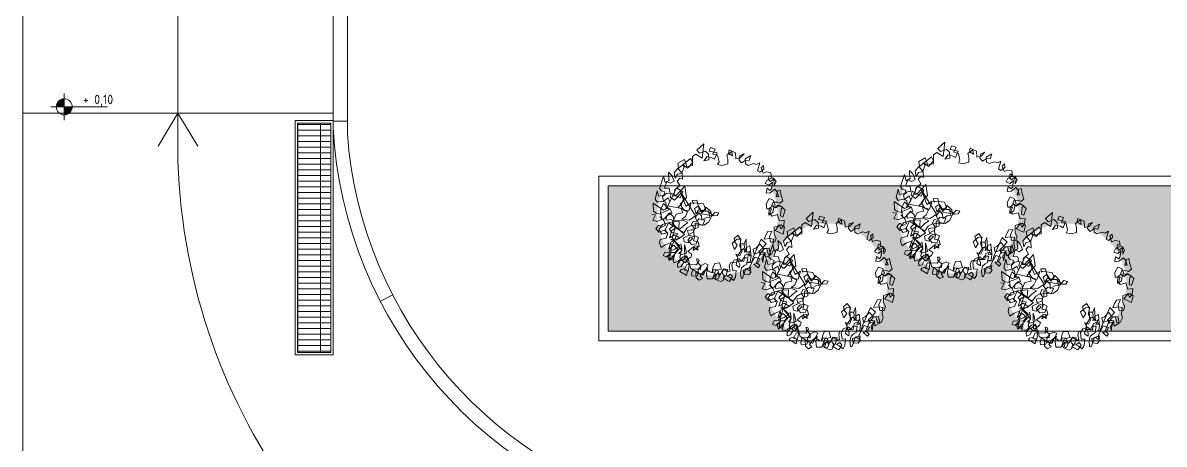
# Model space of a CAD drawing. Header units: millimetres. Extents: x 8265 to 78888, y 1905 to 34251.
# Drawn here: x 39118 to 41515, y 28489 to 29374 of the extents above; entities that cross this region are included whole.
import ezdxf
from ezdxf.enums import TextEntityAlignment as Align

# ---------------------------------------------------------------- set-up
doc = ezdxf.new("R2010")
doc.units = ezdxf.units.MM
for name, color, linetype, lineweight in [('420_MURATURE_001-AM_0', 4, 'Continuous', 0), ('440_SIMBOLI_001-AM_0', 31, 'Continuous', 0), ('443_GRIGLIE_AERAZIONE_001-AM_0', 6, 'Continuous', 0), ('445_QUOTE_ALTIMETRICHE_001-AM_0', 2, 'Continuous', 0), ('448_RAMPE_SCALE_ASCENS_001-AM_0', 216, 'Continuous', 0), ('475_VERDE_001-AM_0', 96, 'Continuous', 0), ('478_PIANTUMAZIONI_001-AM_0', 92, 'Continuous', 0)]:
    doc.layers.add(name, color=color, linetype=linetype, lineweight=lineweight)
doc.styles.get("Standard").update_dxf_attribs({"font": 'isocp.shx'})

# ---------------------------------------------------------------- blocks, each defined once
blk = doc.blocks.new('LCSHDP12')
at = {"color": 0}
blk.add_lwpolyline([(0.2051, -0.4469), (0.1975, -0.4192), (0.2429, -0.4217), (0.2378, -0.389), (0.2051, -0.3588), (0.195, -0.3865), (0.2101, -0.3462), (0.2353, -0.321), (0.2605, -0.3386), (0.2555, -0.3663), (0.2882, -0.3764), (0.3033, -0.3437), (0.2731, -0.3134), (0.2832, -0.2807), (0.321, -0.2782), (0.3487, -0.3134), (0.3739, -0.3059), (0.3991, -0.2807), (0.3663, -0.2606), (0.3386, -0.2329), (0.3562, -0.2178), (0.4041, -0.2002), (0.4469, -0.2178), (0.4469, -0.243), (0.4192, -0.243), (0.4041, -0.2027), (0.389, -0.175), (0.3587, -0.1649), (0.3436, -0.2052), (0.3865, -0.2278), (0.331, -0.2329), (0.3008, -0.2027), (0.2781, -0.1876), (0.2731, -0.2304), (0.3084, -0.2555), (0.2529, -0.2631), (0.2227, -0.243), (0.2101, -0.3084), (0.263, -0.3084), (0.2882, -0.2933), (0.3084, -0.3185), (0.2857, -0.3537), (0.2403, -0.3437), (0.2076, -0.3059), (0.1874, -0.2732), (0.1547, -0.2958), (0.1421, -0.3311), (0.1975, -0.3487), (0.2076, -0.3638), (0.1698, -0.389), (0.1496, -0.3688), (0.1194, -0.3411), (0.0967, -0.4016), (0.1446, -0.4016), (0.1774, -0.389), (0.1849, -0.4192), (0.1799, -0.4444), (0.127, -0.4721), (0.1421, -0.3814), (0.1245, -0.3638), (0.0816, -0.389), (0.0867, -0.4217), (0.1068, -0.4469), (0.0942, -0.4695), (0.0312, -0.4821), (0.064, -0.4569), (0.0413, -0.4242), (0.0161, -0.4267), (0.0187, -0.4544), (0.0086, -0.4746), (-0.0846, -0.4846), (-0.0468, -0.4544), (-0.0746, -0.4343), (-0.1098, -0.4544), (-0.1275, -0.4645), (-0.1149, -0.4318), (-0.0846, -0.399), (-0.0594, -0.4167), (-0.0594, -0.4469), (-0.0091, -0.4418), (-0.0217, -0.4091), (0.0086, -0.389), (0.0237, -0.4141), (0.0564, -0.4267), (0.0816, -0.4091), (0.0438, -0.3865), (0.0665, -0.3638), (0.1018, -0.3663), (0.1245, -0.3713), (0.1119, -0.3411), (0.1345, -0.316), (0.1723, -0.3437), (0.2, -0.3336), (0.1774, -0.2958), (0.2076, -0.2656), (0.2504, -0.2832), (0.2655, -0.2555), (0.2555, -0.2153), (0.4016, -0.2153), (0.3688, -0.1851), (0.331, -0.1624), (0.3159, -0.2127), (0.3159, -0.2404), (0.2882, -0.1926), (0.2403, -0.1649), (0.2051, -0.2807), (0.1925, -0.2832), (0.1698, -0.2404), (0.2126, -0.2253), (0.2252, -0.2153), (0.1849, -0.2002), (0.1496, -0.18), (0.1496, -0.2153), (0.1774, -0.2832), (0.1295, -0.2832), (0.1018, -0.2455), (0.0766, -0.2656), (0.0993, -0.3638), (-0.0468, -0.3613), (-0.0393, -0.3059), (0.0086, -0.3059), (0.0035, -0.3814), (0.0338, -0.3764), (0.0413, -0.3386), (-0.0292, -0.3134), (-0.0065, -0.2807), (0.0464, -0.2782), (0.0766, -0.2908), (0.0766, -0.243), (0.0791, -0.2153), (0.1169, -0.2153), (0.1471, -0.2304), (0.1295, -0.1775), (0.0816, -0.1498), (-0.0317, -0.3235), (0.0464, -0.243), (0.0086, -0.2178), (0.069, -0.2102), (0.0791, -0.2455), (0.0514, -0.2883), (-0.0141, -0.2656), (-0.0846, -0.3109), (0.0086, -0.3411), (0.0161, -0.3537), (-0.0292, -0.3663), (-0.072, -0.3462), (-0.0947, -0.3789), (-0.1224, -0.3688), (-0.1224, -0.3487), (-0.1627, -0.3688), (-0.1426, -0.3965), (-0.1073, -0.399), (-0.1401, -0.4242), (-0.1829, -0.4141), (-0.1627, -0.3713), (-0.2106, -0.3739), (-0.2232, -0.394), (-0.2131, -0.3487), (-0.266, -0.3311), (-0.2862, -0.3588), (-0.2131, -0.394), (-0.1854, -0.4091), (-0.2156, -0.4293), (-0.261, -0.3965), (-0.2207, -0.3588), (-0.2459, -0.3235), (-0.3063, -0.3512), (-0.3315, -0.3361), (-0.324, -0.2807), (-0.4247, -0.3134), (-0.3618, -0.3411), (-0.3492, -0.3134), (-0.3819, -0.2807), (-0.3718, -0.2505), (-0.334, -0.2304), (-0.3114, -0.2606), (-0.3492, -0.253), (-0.3567, -0.2178), (-0.3542, -0.1951), (-0.4046, -0.1976), (-0.392, -0.2555), (-0.4197, -0.2581), (-0.4247, -0.2228), (-0.3844, -0.2228), (-0.392, -0.1876), (-0.3517, -0.1574), (-0.329, -0.1599), (-0.3366, -0.1246), (-0.3643, -0.0919), (-0.397, -0.107), (-0.4197, -0.1246), (-0.46, -0.102), (-0.4323, -0.0843), (-0.4348, -0.1196), (-0.4625, -0.1246), (-0.4625, -0.0743), (-0.4222, -0.0541), (-0.4424, -0.0264), (-0.4802, -0.0139), (-0.4575, -0.0365), (-0.4247, -0.029), (-0.4121, -0.0038), (-0.4449, 0.0164), (-0.4524, 0.0415), (-0.4902, 0.0365), (-0.4524, 0.0088), (-0.4197, 0.0264), (-0.4172, 0.0491), (-0.4449, 0.0793), (-0.4474, 0.1019), (-0.4701, 0.1196), (-0.4096, 0.1271), (-0.4071, 0.1473), (-0.4398, 0.1649), (-0.4625, 0.1523), (-0.4499, 0.1473), (-0.4424, 0.1422), (-0.4096, 0.1724), (-0.4298, 0.1926), (-0.4373, 0.2228), (-0.4096, 0.2404), (-0.4121, 0.2203), (-0.3869, 0.2253), (-0.3769, 0.248), (-0.4071, 0.2631), (-0.392, 0.2857), (-0.3618, 0.2857), (-0.4096, 0.2606), (-0.4021, 0.2429), (-0.3743, 0.2203), (-0.3466, 0.2178), (-0.3492, 0.2505), (-0.3794, 0.2631), (-0.3315, 0.2757), (-0.3164, 0.2731), (-0.3214, 0.2454), (-0.2862, 0.2555), (-0.3013, 0.2807), (-0.3391, 0.3008), (-0.329, 0.321), (-0.3013, 0.3487), (-0.2937, 0.331), (-0.3366, 0.326), (-0.3492, 0.3386), (-0.3164, 0.3613), (-0.2862, 0.3889), (-0.261, 0.3764), (-0.261, 0.3613), (-0.2484, 0.3285), (-0.2207, 0.331), (-0.2156, 0.3613), (-0.2408, 0.3764), (-0.2408, 0.4041), (-0.2308, 0.4343), (-0.1778, 0.4393), (-0.1778, 0.4192), (-0.2257, 0.4041), (-0.2433, 0.4091), (-0.2459, 0.3738), (-0.2131, 0.3487), (-0.1778, 0.3587), (-0.1476, 0.3386), (-0.193, 0.321), (-0.2106, 0.331), (-0.2333, 0.3512), (-0.261, 0.3235), (-0.2585, 0.2908), (-0.2131, 0.2882), (-0.1829, 0.3059), (-0.198, 0.3386), (-0.1602, 0.3411), (-0.1501, 0.3613), (-0.1778, 0.394), (-0.1426, 0.4267), (-0.1602, 0.4569), (-0.1199, 0.472), (-0.0922, 0.462), (-0.1149, 0.4418), (-0.0645, 0.4292), (-0.0645, 0.4695), (-0.0645, 0.4922), (-0.1149, 0.4821), (-0.1199, 0.4519), (-0.0998, 0.4292), (-0.0821, 0.4116), (-0.0343, 0.4343), (-0.0166, 0.4594), (0.0136, 0.462), (0.0287, 0.4343), (-0.0065, 0.4091), (-0.0494, 0.4091), (-0.0343, 0.3839), (0.001, 0.3814), (0.0287, 0.3814), (0.0061, 0.4166), (-0.0015, 0.4443), (0.0438, 0.4594), (0.0665, 0.4771), (0.1043, 0.4771), (0.1169, 0.4544), (0.0841, 0.4292), (0.0917, 0.399), (0.127, 0.3839), (0.1421, 0.4066), (0.1194, 0.4292), (0.1622, 0.4343), (0.1874, 0.4443), (0.1622, 0.4242), (0.1119, 0.4267), (0.1471, 0.4469), (0.1119, 0.472), (0.0716, 0.4418), (0.0892, 0.4116), (0.1345, 0.399), (0.2076, 0.4015), (0.2177, 0.4343), (0.2378, 0.4292), (0.2252, 0.3889), (0.2101, 0.4116), (0.1723, 0.4141), (0.1774, 0.3738), (0.2655, 0.3688), (0.2857, 0.394), (0.3134, 0.3889), (0.326, 0.3537), (0.2983, 0.3361), (0.2806, 0.3587), (0.2832, 0.3864), (0.258, 0.3789), (0.2832, 0.3487), (0.3058, 0.3537), (0.3562, 0.3562), (0.3587, 0.3462), (0.3235, 0.326), (0.2882, 0.3185), (0.2655, 0.3285), (0.2479, 0.3411), (0.2026, 0.3285), (0.2151, 0.3008), (0.2454, 0.2983), (0.2378, 0.3134), (0.195, 0.3008), (0.1748, 0.3185), (0.1799, 0.3436), (0.1925, 0.321), (0.1446, 0.3235), (0.1169, 0.3059), (0.1396, 0.2882), (0.1748, 0.2882), (0.1648, 0.3008), (0.1572, 0.2757), (0.1673, 0.2631), (0.2227, 0.2555), (0.2529, 0.2757), (0.2731, 0.2958), (0.2932, 0.3034), (0.2882, 0.2731), (0.258, 0.2656), (0.2429, 0.3008), (0.2353, 0.2731), (0.2605, 0.2454), (0.2958, 0.2429), (0.3361, 0.2681), (0.3235, 0.2908), (0.3688, 0.3059), (0.3965, 0.3034), (0.389, 0.2681), (0.389, 0.248), (0.3638, 0.2631), (0.3764, 0.2857), (0.4167, 0.2782), (0.4167, 0.2656), (0.4142, 0.2404), (0.4167, 0.2278), (0.3839, 0.2379), (0.3411, 0.2303), (0.3487, 0.2027), (0.3739, 0.1976), (0.389, 0.2127), (0.394, 0.2253), (0.4293, 0.2329), (0.4444, 0.2203), (0.4469, 0.1926), (0.4469, 0.175), (0.3965, 0.1724), (0.4116, 0.1951), (0.4368, 0.1951), (0.4419, 0.1699), (0.4444, 0.1573), (0.3865, 0.1523), (0.3663, 0.1775), (0.3587, 0.1875), (0.3235, 0.1548), (0.3411, 0.1246), (0.3764, 0.1271), (0.4066, 0.1347), (0.4091, 0.1674), (0.452, 0.1548), (0.4671, 0.1221), (0.4318, 0.0994), (0.3915, 0.0919), (0.4293, 0.0743), (0.4696, 0.0667), (0.4797, 0.0894), (0.5023, 0.0717), (0.4948, 0.044), (0.4595, 0.0264), (0.4595, 0.0466), (0.4545, 0.0818), (0.3713, 0.0868), (0.3713, 0.0617), (0.3965, 0.0415), (0.4343, 0.034), (0.4545, 0.044), (0.4771, 0.0466), (0.4973, 0.0113), (0.4822, 0.0012), (0.4469, -0.0038), (0.4293, 0.0264), (0.4242, 0.0491), (0.3991, 0.039), (0.389, 0.0063), (0.3663, -0.0113), (0.3613, 0.0038), (0.3688, 0.0113), (0.4066, 0.0063), (0.4343, -0.0592), (0.4771, -0.0592), (0.4746, -0.034), (0.5074, -0.0264), (0.5049, -0.0491), (0.5023, -0.0843), (0.4872, -0.0818), (0.4721, -0.0642), (0.4746, -0.029), (0.4318, -0.0416), (0.4116, -0.0617), (0.4268, -0.0869), (0.4646, -0.0894), (0.4822, -0.1095), (0.457, -0.1221), (0.4192, -0.1095), (0.4268, -0.0718), (0.389, -0.0667), (0.3764, -0.0869), (0.394, -0.107), (0.4419, -0.1271), (0.462, -0.1498), (0.4293, -0.1775), (0.4116, -0.1674), (0.4469, -0.1624), (0.4469, -0.1775), (0.4444, -0.1926), (0.4142, -0.2002), (0.4394, -0.2102), (0.462, -0.1876), (0.3537, -0.1574), (0.3436, -0.1397), (0.3134, -0.1624), (0.3562, -0.1347), (0.3839, -0.1448), (0.3839, -0.1246), (0.3587, -0.0944), (0.3285, -0.1171), (0.3084, -0.1347), (0.4116, -0.0843), (0.3991, -0.0692), (0.3688, -0.0541), (0.3487, -0.0567), (0.3436, -0.0919), (0.2958, -0.0667), (0.3033, -0.029), (0.2781, -0.0441), (0.2857, -0.0667), (0.321, -0.0592), (0.2731, -0.0315), (0.2479, -0.0516), (0.2555, -0.0869), (0.2177, -0.0919), (0.2177, -0.0617), (0.2681, -0.0592), (0.2857, -0.0894), (0.2681, -0.1271), (0.2403, -0.1196), (0.2403, -0.0995), (0.2857, -0.1171), (0.2907, -0.1448), (0.2655, -0.1624), (0.2303, -0.1322), (0.2277, -0.0944), (0.1824, -0.1196), (0.1874, -0.1347), (0.2051, -0.1574), (0.2277, -0.1397), (0.1975, -0.112), (0.1723, -0.1171), (0.1547, -0.1473), (0.1245, -0.1473), (0.1169, -0.112), (0.1522, -0.0944), (0.1698, -0.112), (0.132, -0.1297), (0.1245, -0.0944), (0.1245, -0.0718), (0.0816, -0.0743), (0.0917, -0.1171), (0.1119, -0.1221), (0.0942, -0.1473), (0.0514, -0.1372), (0.064, -0.1095), (0.0917, -0.0944), (0.059, -0.0718), (0.0464, -0.0491), (0.0111, -0.0768), (0.0338, -0.1473), (0.0665, -0.1498), (0.0363, -0.1775), (0.0061, -0.1599), (0.0287, -0.1271), (0.0363, -0.1196), (0.0061, -0.102), (-0.0217, -0.1322), (0.001, -0.2002), (0.0086, -0.2027), (-0.0116, -0.2178), (-0.0267, -0.1876), (0.0187, -0.1523), (0.0413, -0.1146), (-0.0091, -0.1045), (0.0061, -0.0592), (0.0312, -0.0416), (0.0615, -0.1548), (0.0287, -0.1196), (0.0136, -0.0768), (0.0262, -0.029), (0.0136, -0.0038), (-0.0091, -0.0013), (-0.004, -0.029), (0.0363, -0.0416), (0.0816, -0.0416), (0.1169, -0.0617), (0.1345, -0.1045), (0.1622, -0.1498), (0.1874, -0.1674), (0.2277, -0.175), (0.2252, -0.248), (0.2983, -0.2379), (0.326, -0.1976), (0.3512, -0.1397), (0.4091, -0.1271), (0.4217, -0.1045), (0.3839, -0.0843), (0.4041, -0.0567), (0.4268, -0.0365), (0.4469, -0.0214), (0.4545, 0.0466), (0.452, 0.0843), (0.4091, 0.0843), (0.4116, 0.1171), (0.4116, 0.1372), (0.3839, 0.1372), (0.3764, 0.1624), (0.4041, 0.1951), (0.3512, 0.2027), (0.3562, 0.2354), (0.3461, 0.253), (0.3134, 0.2303), (0.2882, 0.2278), (0.2681, 0.2681), (0.2328, 0.2631), (0.2151, 0.2379), (0.2126, 0.2706), (0.1748, 0.2706), (0.1496, 0.2404), (0.1345, 0.2329), (0.1194, 0.2631), (0.1471, 0.2782), (0.1698, 0.258), (0.1093, 0.2278), (0.0967, 0.2278), (0.1119, 0.2001), (0.1547, 0.18), (0.1874, 0.2152), (0.1496, 0.2203), (0.1345, 0.1926), (0.1144, 0.1775), (0.0816, 0.1926), (0.1018, 0.2278), (0.132, 0.2354), (0.1194, 0.2631), (0.0841, 0.2606), (0.1169, 0.2782), (0.1698, 0.3059), (0.1496, 0.326), (0.1824, 0.3462), (0.2227, 0.3587), (0.2378, 0.3361), (0.2252, 0.3688), (0.1824, 0.3638), (0.0363, 0.3613), (0.0539, 0.4091), (0.0867, 0.399), (0.0741, 0.3688), (0.1144, 0.3537), (0.1295, 0.3386), (0.1572, 0.3613), (0.127, 0.3915), (0.1144, 0.4192)], dxfattribs=at)
at = {"color": 0, "flags": 1}
for tag, p in [('ITEM', (0.089, 0.0116)), ('SIZE', (0.0837, -0.0364))]:
    blk.add_attdef(tag, p, '', height=0.02, dxfattribs=at)
blk = doc.blocks.new('QUOTA_ALT')
for points in [[(0, 0), (0, 22.5, 0.414214), (-22.5, 0)], [(22.5, 0), (0, 0), (0, -22.5, 0.414214)]]:
    blk.add_hatch(color=256).paths.add_polyline_path(points)
for p, q in [((0, 37.5), (0, -37.5)), ((-37.5, 0), (120, 0))]:
    blk.add_line(p, q)
blk.add_circle((0, 0), 22.5)
blk.add_attdef('QUOTA', text='', height=22.5).set_placement((120, 7.5), align=Align.RIGHT)

msp = doc.modelspace()

# ---------------------------------------------------------------- hatches: boundary and pattern name
at = {"layer": '443_GRIGLIE_AERAZIONE_001-AM_0'}
h = msp.add_hatch(dxfattribs=at)
h.set_pattern_fill('GRATE', color=253, scale=15, style=0)
h.set_pattern_definition([(0, (35456.603, 18313.833), (0, 11.90625), []), (90, (35456.603, 18313.833), (-47.625, 3e-15), [])])
h.paths.add_polyline_path([(39695, 29163.4), (39694.9, 28681.9), (39764.6, 28681.9), (39764.7, 29163.4)])
at = {"layer": '475_VERDE_001-AM_0'}
h = msp.add_hatch(dxfattribs=at)
h.set_pattern_fill('AR-SAND', color=256, scale=0.5, style=0)
h.set_pattern_definition([(37.5, (-143333.772, -11686.166), (-0.8000156, 24.4706619), [0, -19.304, 0, -21.59, 0, -20.6375]), (7.5, (-143333.772, -11686.166), (22.476164, 35.841255), [0, -10.414, 0, -17.399, 0, -6.6675]), (327.5, (-143349.393, -11686.166), (39.5496185, 0.0718592), [0, -6.35, 0, -22.86, 0, -29.845]), (317.5, (-143349.393, -11686.166), (38.1778226, 11.146466), [0, -3.175, 0, -14.986, 0, -17.145])])
edge = h.paths.add_edge_path()
edge.add_arc((44548.5, 28973.2), 126.7, 197.3092, 236.8061)
edge.add_arc((44358.2, 28829.5), 126.7, 17.3092, 56.8061)
edge = h.paths.add_edge_path()
edge.add_arc((45011, 28832.9), 126.7, 190.5242, 237.3704)
edge.add_line((44942.7, 28726.2), (44829.1, 28726.2))
edge.add_arc((44762.1, 28833.7), 126.7, 301.9277, 349.094)
edge = h.paths.add_edge_path()
edge.add_arc((44762.1, 28833.7), 126.7, 349.094, 370.5242)
edge.add_arc((45011, 28832.9), 126.7, 169.094, 190.5242)
edge = h.paths.add_edge_path()
edge.add_arc((45185.7, 28968.6), 126.7, 150.1423, 188.6492)
edge.add_arc((45011, 28832.9), 126.7, 66.9853, 169.094)
edge.add_arc((44762.1, 28833.7), 126.7, 10.5242, 238.0718)
edge.add_line((44695.1, 28726.2), (44431.6, 28726.2))
edge.add_arc((44358.2, 28829.5), 126.7, 305.3791, 377.3092)
edge.add_arc((44548.5, 28973.2), 126.7, 236.8061, 387.4582)
edge.add_line((44660.9, 29031.6), (45075.9, 29031.6))
edge = h.paths.add_edge_path()
edge.add_arc((45420, 28832.9), 126.7, 302.6275, 597.3719)
edge.add_line((45351.7, 28726.2), (45079.3, 28726.2))
edge.add_arc((45011, 28832.9), 126.7, 302.6291, 368.6492)
edge.add_arc((45185.7, 28968.6), 126.7, 246.9853, 389.8577)
edge.add_line((45295.6, 29031.6), (45809.4, 29031.6))
edge.add_line((45809.4, 29031.6), (45809.4, 28726.2))
edge.add_line((45809.4, 28726.2), (45488.3, 28726.2))
edge = h.paths.add_edge_path()
edge.add_arc((43073.3, 28835.5), 126.7, 300.4069, 363.2659)
edge.add_arc((43243.7, 28961.5), 126.7, 249.718, 393.5954)
edge.add_line((43349.2, 29031.6), (43589.5, 29031.6))
edge.add_arc((43695.4, 28962), 126.7, 146.6542, 393.3458)
edge.add_line((43801.2, 29031.6), (44436.1, 29031.6))
edge.add_arc((44548.5, 28973.2), 126.7, 152.5418, 197.3092)
edge.add_arc((44358.2, 28829.5), 126.7, 56.8061, 234.6204)
edge.add_line((44284.9, 28726.2), (43987.1, 28726.2))
edge.add_arc((43914.2, 28829.8), 126.7, 305.1482, 594.8513)
edge.add_line((43841.2, 28726.2), (43526.2, 28726.2))
edge.add_arc((43469.3, 28839.4), 126.7, 296.6793, 603.3202)
edge.add_line((43412.5, 28726.2), (43137.4, 28726.2))
edge = h.paths.add_edge_path()
edge.add_arc((42825.1, 28834.1), 126.7, 301.5856, 348.7316)
edge.add_arc((43073.3, 28835.5), 126.7, 191.8874, 239.5925)
edge.add_line((43009.2, 28726.2), (42891.5, 28726.2))
edge = h.paths.add_edge_path()
edge.add_arc((43073.3, 28835.5), 126.7, 168.7316, 191.8874)
edge.add_arc((42825.1, 28834.1), 126.7, 348.7316, 371.8874)
edge = h.paths.add_edge_path()
edge.add_line((42310.6, 28726.2), (42422.6, 28726.2))
edge.add_arc((42483.4, 28837.4), 126.7, 200.9385, 241.3237, ccw=False)
edge.add_arc((42246, 28835.2), 126.7, 300.6661, 340.1122, ccw=False)
edge = h.paths.add_edge_path()
edge.add_arc((41823.4, 28836.6), 126.7, 299.3956, 369.0071)
edge.add_arc((42008.5, 28968), 126.7, 241.7242, 390.1465)
edge.add_line((42118.1, 29031.6), (43138.2, 29031.6))
edge.add_arc((43243.7, 28961.5), 126.7, 146.4046, 183.2659)
edge.add_arc((43073.3, 28835.5), 126.7, 69.718, 168.7316)
edge.add_arc((42825.1, 28834.1), 126.7, 11.8874, 238.4139)
edge.add_line((42758.8, 28726.2), (42544.2, 28726.2))
edge.add_arc((42483.4, 28837.4), 126.7, 298.6758, 520.1122)
edge.add_arc((42246, 28835.2), 126.7, 20.9385, 239.3334)
edge.add_line((42181.3, 28726.2), (41885.6, 28726.2))
edge = h.paths.add_edge_path()
edge.add_arc((40577, 28969.4), 126.7, 150.5935, 389.4065)
edge.add_line((40687.3, 29031.6), (40970.8, 29031.6))
edge.add_arc((41083.1, 28973), 126.7, 152.4398, 387.5602)
edge.add_line((41195.4, 29031.6), (41899, 29031.6))
edge.add_arc((42008.5, 28968), 126.7, 149.8535, 189.0071)
edge.add_arc((41823.4, 28836.6), 126.7, 61.7242, 240.6039)
edge.add_line((41761.2, 28726.2), (41387.6, 28726.2))
edge.add_arc((41309.3, 28825.8), 126.7, 308.214, 591.7855)
edge.add_line((41230.9, 28726.3), (40884.9, 28726.3))
edge.add_arc((40806.7, 28825.9), 126.7, 308.1179, 591.8816)
edge.add_line((40728.5, 28726.3), (40347.8, 28726.3))
edge.add_line((40347.8, 28726.3), (40347.8, 29031.6))
edge.add_line((40347.8, 29031.6), (40466.6, 29031.6))

# ---------------------------------------------------------------- linework, layer by layer
at = {"layer": '420_MURATURE_001-AM_0'}
for p, q in [((39769.7, 31237.8), (39769.7, 29153.7)), ((39799.7, 31237.8), (39799.7, 29141.6)), ((39769.7, 29167.6), (39799.7, 29167.6)), ((39894.8, 28802.5), (39868.9, 28789.1))]:
    msp.add_line(p, q, dxfattribs=at)
at = {"layer": '420_MURATURE_001-AM_0', "ltscale": 0.05}
msp.add_line((39117.9, 27766.3), (39117.9, 31190.3), dxfattribs=at)
at = {"layer": '420_MURATURE_001-AM_0'}
for radius, start, end in [(903.8, 183.1618, 258.7019), (874.7, 184.0567, 258.2521)]:
    msp.add_arc((40672.1, 29203.5, -67.7), radius, start, end, dxfattribs=at)
at = {"layer": '440_SIMBOLI_001-AM_0', "linetype": 'Continuous'}
for p, q in [((40327.8, 29051.6), (40327.8, 28706.3)), ((45829.4, 29051.6), (40327.8, 29051.6)), ((40347.8, 29031.6), (40347.8, 28726.3)), ((45809.4, 29031.6), (40347.8, 29031.6)), ((40347.8, 28726.3), (45809.4, 28726.2)), ((40327.8, 28706.3), (45829.4, 28706.2))]:
    msp.add_line(p, q, dxfattribs=at)
at = {"layer": '443_GRIGLIE_AERAZIONE_001-AM_0'}
for points in [[(39690, 29168.4), (39689.9, 28676.9), (39769.6, 28676.9), (39769.7, 29168.4)], [(39690, 29168.4), (39689.9, 28676.9), (39769.6, 28676.9), (39769.7, 29168.4)], [(39695, 29163.4), (39694.9, 28681.9), (39764.6, 28681.9), (39764.7, 29163.4)]]:
    msp.add_lwpolyline(points, close=True, dxfattribs=at)
at = {"layer": '448_RAMPE_SCALE_ASCENS_001-AM_0', "ltscale": 0.2}
for p, q in [((39443.8, 29082.8), (39443.8, 31178.2)), ((39769.7, 29183.9), (39117.9, 29183.9)), ((39402.2, 29114.8), (39443.8, 29183.9)), ((39443.8, 29183.9), (39485.3, 29114.8))]:
    msp.add_line(p, q, dxfattribs=at)
msp.add_arc((40704.9, 29124.1, -47.4), 1261.8, 181.8786, 251.2, dxfattribs=at)

# ---------------------------------------------------------------- block references
at = {"layer": '445_QUOTE_ALTIMETRICHE_001-AM_0'}
ref = msp.add_blockref('QUOTA_ALT', (39204.8, 29197.4), dxfattribs=dict(at, xscale=0.75, yscale=0.75, zscale=0.75))
ref.add_attrib('QUOTA', ' + 0,10', dxfattribs={"layer": '0', "height": 20}).set_placement((39307.6, 29202.9), align=Align.RIGHT)
at = {"layer": '478_PIANTUMAZIONI_001-AM_0', "xscale": 285.466434940394, "yscale": 285.466434940394, "zscale": 1.019522981930017, "rotation": 245.4062266445237}
for p in [(40579.4, 28972.1), (41085.6, 28975.7), (40809.2, 28828.6), (41311.7, 28828.4)]:
    msp.add_blockref('LCSHDP12', p, dxfattribs=at)

doc.saveas('drawing.dxf')
